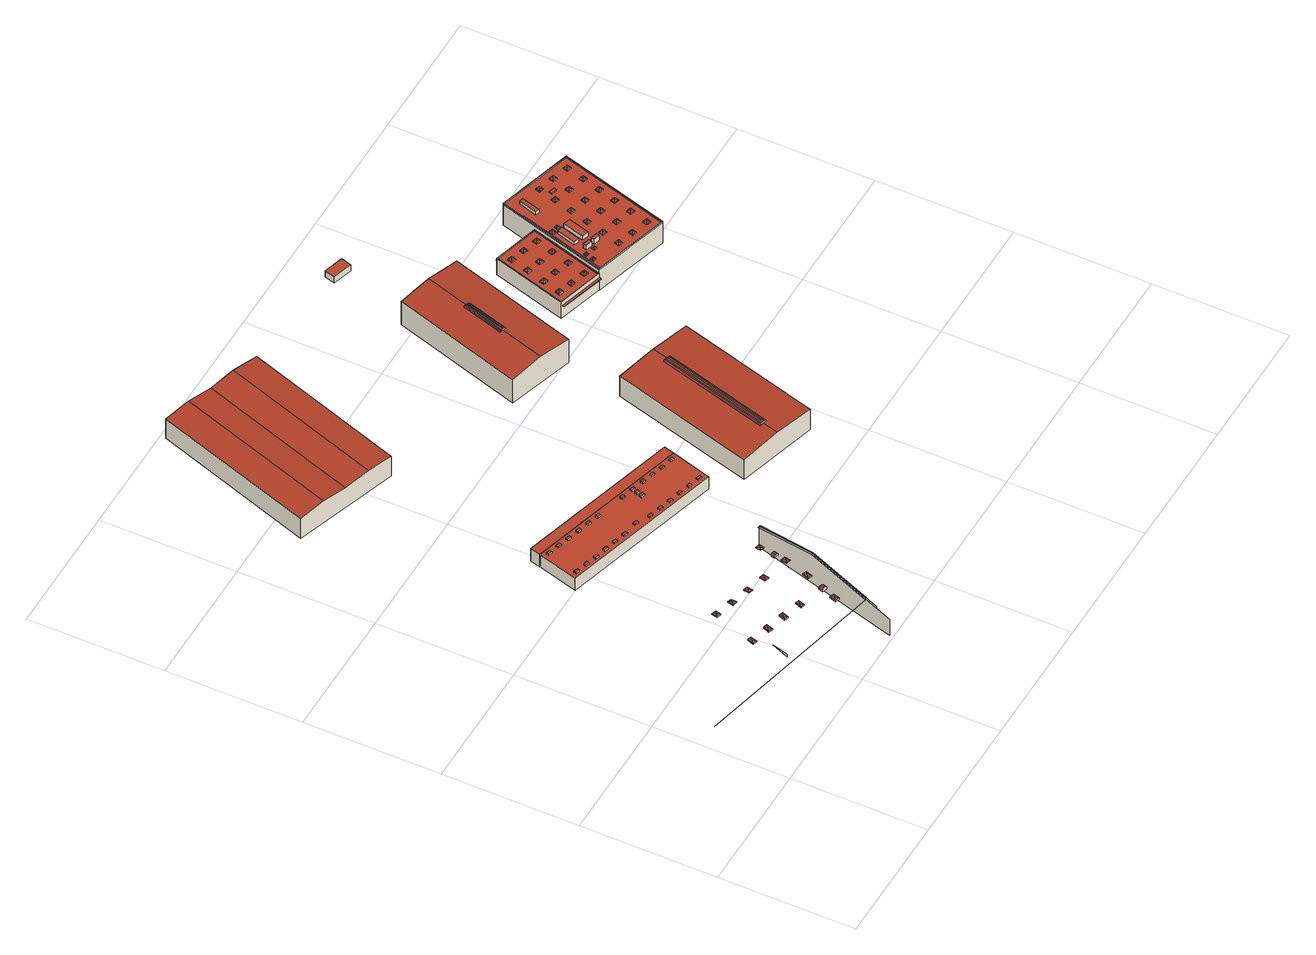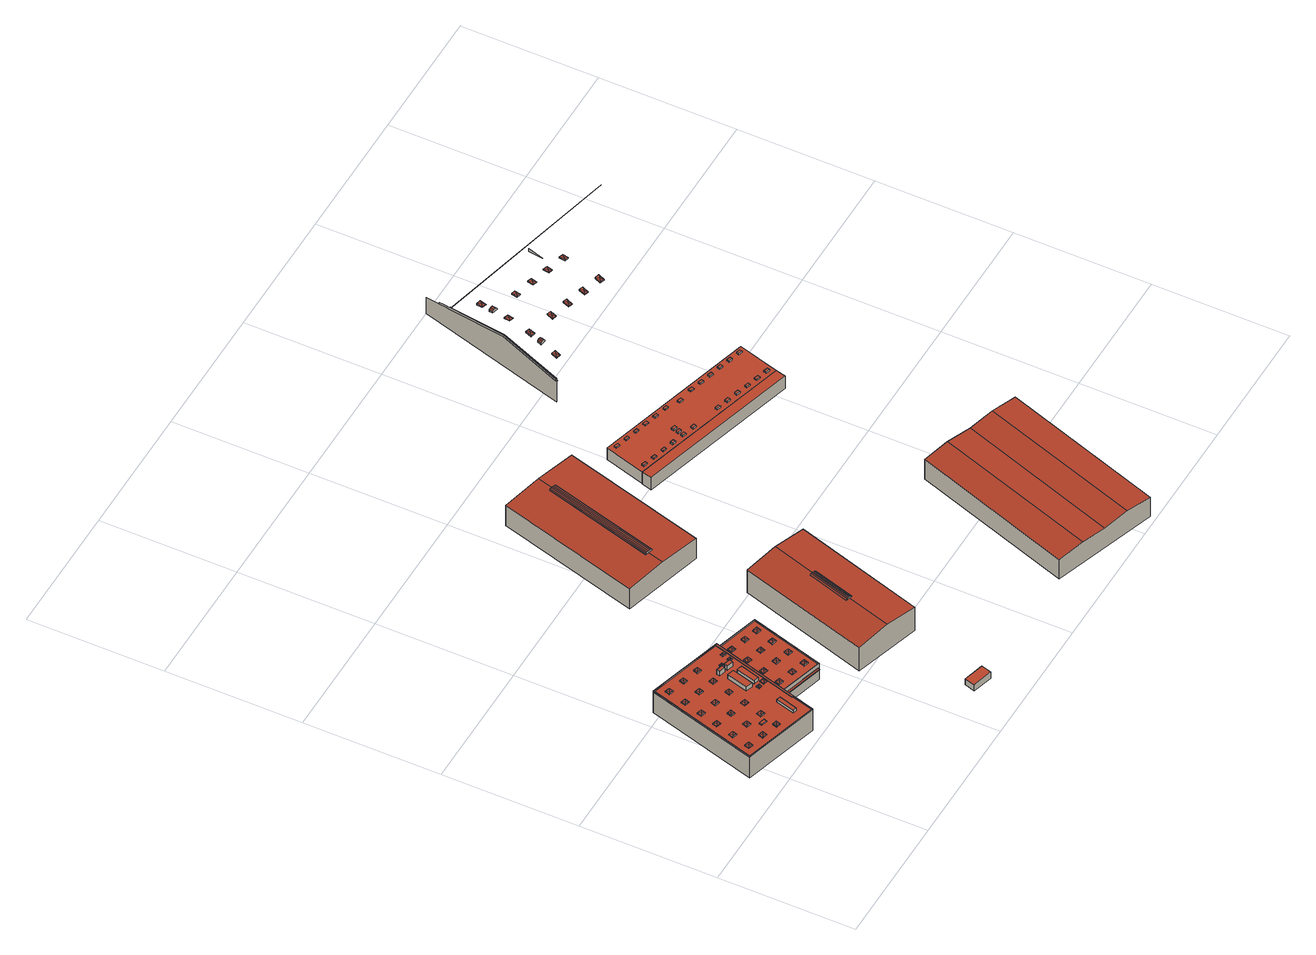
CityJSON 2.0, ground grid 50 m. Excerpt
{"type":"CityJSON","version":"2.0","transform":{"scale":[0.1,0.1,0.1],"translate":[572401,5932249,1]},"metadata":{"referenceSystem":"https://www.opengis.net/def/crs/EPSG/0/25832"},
"CityObjects":{
"building1":{"type":"Building","attributes":{"Grundfläche 2D":"18520.380921","Grundhöhe NN":"3.095"},"children":["building1-1","building1-2","building1-3","building1-4","building1-5","building1-6","building1-7","building1-8","building1-9","building1-10","building1-11","building1-12","building1-13","building1-14"],"geometry":[{"type":"MultiSurface","lod":"3","boundaries":[[[0,1,2]],[[3,4,5]],[[6,7,8,9,10,11,12,13,14,15,16,17,18]],[[19,20,10,9]],[[19,9,21]],[[22,23,24,7,6,18,17,16,15,25,26,27,28]],[[29,30,31,5,19,21]],[[8,29,21,9]],[[7,30,29,8]],[[23,32,30,7,24]]],"semantics":{"surfaces":[{"type":"WallSurface"},{"type":"RoofSurface"}],"values":[0,1,0,1,1,0,0,1,0,1]}}]},
"building1-1":{"type":"BuildingInstallation","parents":["building1"],"geometry":[{"type":"MultiSurface","lod":"3","boundaries":[[[33,34,35]],[[33,36,34]],[[33,35,37]],[[33,37,36]],[[35,34,38,39]],[[37,35,39,40]],[[36,37,40,41]],[[34,36,41,38]]],"semantics":{"surfaces":[{"type":"RoofSurface"},{"type":"WallSurface"}],"values":[0,0,0,0,1,1,1,1]}}]},
"building1-2":{"type":"BuildingInstallation","parents":["building1"],"geometry":[{"type":"MultiSurface","lod":"3","boundaries":[[[42,43,44]],[[42,45,43]],[[42,44,46]],[[42,46,45]],[[47,48,44,43]],[[46,44,48,49]],[[49,50,45,46]],[[43,45,50,47]]],"semantics":{"surfaces":[{"type":"RoofSurface"},{"type":"WallSurface"}],"values":[0,0,0,0,1,1,1,1]}}]},
"building1-3":{"type":"BuildingInstallation","parents":["building1"],"geometry":[{"type":"MultiSurface","lod":"3","boundaries":[[[51,52,53]],[[51,54,52]],[[51,53,55]],[[51,55,54]],[[53,52,56,57]],[[55,53,57,58]],[[54,55,58,59]],[[52,54,59,56]]],"semantics":{"surfaces":[{"type":"RoofSurface"},{"type":"WallSurface"}],"values":[0,0,0,0,1,1,1,1]}}]},
"building1-4":{"type":"BuildingInstallation","parents":["building1"],"geometry":[{"type":"MultiSurface","lod":"3","boundaries":[[[60,61,62]],[[60,63,61]],[[60,62,64]],[[60,64,63]],[[62,61,65,66]],[[64,62,66,67]],[[63,64,67,68]],[[61,63,68,65]]],"semantics":{"surfaces":[{"type":"RoofSurface"},{"type":"WallSurface"}],"values":[0,0,0,0,1,1,1,1]}}]},
"building1-5":{"type":"BuildingInstallation","parents":["building1"],"geometry":[{"type":"MultiSurface","lod":"3","boundaries":[[[69,70,71]],[[69,72,70]],[[69,71,73]],[[69,73,72]],[[71,70,74,75]],[[73,71,75,76]],[[72,73,76,77]],[[70,72,77,74]]],"semantics":{"surfaces":[{"type":"RoofSurface"},{"type":"WallSurface"}],"values":[0,0,0,0,1,1,1,1]}}]},
"building1-6":{"type":"BuildingInstallation","parents":["building1"],"geometry":[{"type":"MultiSurface","lod":"3","boundaries":[[[78,79,80]],[[78,81,79]],[[78,80,82]],[[78,82,81]],[[80,79,83,84]],[[82,80,84,85]],[[81,82,85,86]],[[79,81,86,83]]],"semantics":{"surfaces":[{"type":"RoofSurface"},{"type":"WallSurface"}],"values":[0,0,0,0,1,1,1,1]}}]},
"building1-7":{"type":"BuildingInstallation","parents":["building1"],"geometry":[{"type":"MultiSurface","lod":"3","boundaries":[[[87,88,89]],[[87,90,88]],[[87,89,91]],[[87,91,90]],[[89,88,92,93]],[[91,89,93,94]],[[90,91,94,95]],[[88,90,95,92]]],"semantics":{"surfaces":[{"type":"RoofSurface"},{"type":"WallSurface"}],"values":[0,0,0,0,1,1,1,1]}}]},
"building1-8":{"type":"BuildingInstallation","parents":["building1"],"geometry":[{"type":"MultiSurface","lod":"3","boundaries":[[[96,97,98]],[[96,99,97]],[[96,98,100]],[[96,100,99]],[[98,97,101,102]],[[100,98,102,103]],[[99,100,103,104]],[[97,99,104,101]]],"semantics":{"surfaces":[{"type":"RoofSurface"},{"type":"WallSurface"}],"values":[0,0,0,0,1,1,1,1]}}]},
"building1-9":{"type":"BuildingInstallation","parents":["building1"],"geometry":[{"type":"MultiSurface","lod":"3","boundaries":[[[105,106,107]],[[105,108,106]],[[105,107,109]],[[105,109,108]],[[107,106,110,111]],[[109,107,111,112]],[[108,109,112,113]],[[106,108,113,110]]],"semantics":{"surfaces":[{"type":"RoofSurface"},{"type":"WallSurface"}],"values":[0,0,0,0,1,1,1,1]}}]},
"building1-10":{"type":"BuildingInstallation","parents":["building1"],"geometry":[{"type":"MultiSurface","lod":"3","boundaries":[[[114,115,116,117]],[[118,114,117,119]],[[120,118,119,121]],[[117,116,122,123,121,119]],[[123,124,120,121]],[[118,120,124,125,115,114]],[[125,122,116,115]]],"semantics":{"surfaces":[{"type":"RoofSurface"},{"type":"WallSurface"}],"values":[0,0,0,1,1,1,1]}}]},
"building1-11":{"type":"BuildingInstallation","parents":["building1"],"geometry":[{"type":"MultiSurface","lod":"3","boundaries":[[[126,127,128]],[[126,129,127]],[[126,128,130]],[[126,130,129]],[[128,127,131,132]],[[130,128,132,133]],[[129,130,133,134]],[[127,129,134,131]]],"semantics":{"surfaces":[{"type":"RoofSurface"},{"type":"WallSurface"}],"values":[0,0,0,0,1,1,1,1]}}]},
"building1-12":{"type":"BuildingInstallation","parents":["building1"],"geometry":[{"type":"MultiSurface","lod":"3","boundaries":[[[135,136,137]],[[135,138,136]],[[135,137,139]],[[135,139,138]],[[137,136,140,141]],[[139,137,141,142]],[[138,139,142,143]],[[136,138,143,140]]],"semantics":{"surfaces":[{"type":"RoofSurface"},{"type":"WallSurface"}],"values":[0,0,0,0,1,1,1,1]}}]},
"building1-13":{"type":"BuildingInstallation","parents":["building1"],"geometry":[{"type":"MultiSurface","lod":"3","boundaries":[[[144,145,146,147]],[[148,144,147,149]],[[150,148,149,151]],[[147,146,152,153,151,149]],[[153,154,150,151]],[[148,150,154,155,145,144]],[[155,152,146,145]]],"semantics":{"surfaces":[{"type":"RoofSurface"},{"type":"WallSurface"}],"values":[0,0,0,1,1,1,1]}}]},
"building1-14":{"type":"BuildingInstallation","parents":["building1"],"geometry":[{"type":"MultiSurface","lod":"3","boundaries":[[[156,157,158]],[[156,159,157]],[[156,158,160]],[[156,160,159]],[[158,157,161,162]],[[160,158,162,163]],[[159,160,163,164]],[[157,159,164,161]]],"semantics":{"surfaces":[{"type":"RoofSurface"},{"type":"WallSurface"}],"values":[0,0,0,0,1,1,1,1]}}]},
"building2":{"type":"Building","attributes":{"Grundfläche 2D":"976.451923","Grundhöhe NN":"3.243"},"children":["building2-1","building2-2","building2-3","building2-4","building2-5","building2-6","building2-7","building2-8","building2-9","building2-10","building2-11","building2-12","building2-13","building2-14","building2-15","building2-16","building2-17","building2-18","building2-19","building2-20","building2-21","building2-22","building2-23","building2-24","building2-25","building2-26","building2-27"],"geometry":[{"type":"Solid","lod":"3","boundaries":[[[[165,166,167,168]],[[169,170,168,167]],[[170,171,165,168]],[[171,172,166,165]],[[172,169,167,166]],[[172,171,170,169]]]],"semantics":{"surfaces":[{"type":"RoofSurface"},{"type":"WallSurface"},{"type":"GroundSurface"}],"values":[[0,1,1,1,1,2]]}}]},
"building2-1":{"type":"BuildingInstallation","parents":["building2"],"geometry":[{"type":"MultiSurface","lod":"3","boundaries":[[[173,174,175,176]],[[176,175,177,178]],[[173,176,178,179]],[[174,173,179,180]],[[175,174,180,177]]],"semantics":{"surfaces":[{"type":"RoofSurface"},{"type":"WallSurface"}],"values":[0,1,1,1,1]}}]},
"building2-2":{"type":"BuildingInstallation","parents":["building2"],"geometry":[{"type":"MultiSurface","lod":"3","boundaries":[[[181,182,183,184]],[[184,183,185,186]],[[181,184,186,187]],[[182,181,187,188]],[[183,182,188,185]]],"semantics":{"surfaces":[{"type":"RoofSurface"},{"type":"WallSurface"}],"values":[0,1,1,1,1]}}]},
"building2-3":{"type":"BuildingInstallation","parents":["building2"],"geometry":[{"type":"MultiSurface","lod":"3","boundaries":[[[189,190,191,192]],[[192,191,193,194]],[[189,192,194,195]],[[190,189,195,196]],[[191,190,196,193]]],"semantics":{"surfaces":[{"type":"RoofSurface"},{"type":"WallSurface"}],"values":[0,1,1,1,1]}}]},
"building2-4":{"type":"BuildingInstallation","parents":["building2"],"geometry":[{"type":"MultiSurface","lod":"3","boundaries":[[[197,198,199,200]],[[200,199,201,202]],[[197,200,202,203]],[[198,197,203,204]],[[199,198,204,201]]],"semantics":{"surfaces":[{"type":"RoofSurface"},{"type":"WallSurface"}],"values":[0,1,1,1,1]}}]},
"building2-5":{"type":"BuildingInstallation","parents":["building2"],"geometry":[{"type":"MultiSurface","lod":"3","boundaries":[[[205,206,207,208]],[[208,207,209,210]],[[205,208,210,211]],[[206,205,211,212]],[[207,206,212,209]]],"semantics":{"surfaces":[{"type":"RoofSurface"},{"type":"WallSurface"}],"values":[0,1,1,1,1]}}]},
"building2-6":{"type":"BuildingInstallation","parents":["building2"],"geometry":[{"type":"MultiSurface","lod":"3","boundaries":[[[213,214,215,216]],[[216,215,217,218]],[[213,216,218,219]],[[214,213,219,220]],[[215,214,220,217]]],"semantics":{"surfaces":[{"type":"RoofSurface"},{"type":"WallSurface"}],"values":[0,1,1,1,1]}}]},
"building2-7":{"type":"BuildingInstallation","parents":["building2"],"geometry":[{"type":"MultiSurface","lod":"3","boundaries":[[[221,222,223,224]],[[225,226,224,223]],[[221,224,226,227]],[[227,228,222,221]],[[223,222,228,225]]],"semantics":{"surfaces":[{"type":"RoofSurface"},{"type":"WallSurface"}],"values":[0,1,1,1,1]}}]},
"building2-8":{"type":"BuildingInstallation","parents":["building2"],"geometry":[{"type":"MultiSurface","lod":"3","boundaries":[[[229,230,231,232]],[[232,231,233,234]],[[229,232,234,235]],[[230,229,235,236]],[[231,230,236,233]]],"semantics":{"surfaces":[{"type":"RoofSurface"},{"type":"WallSurface"}],"values":[0,1,1,1,1]}}]},
"building2-9":{"type":"BuildingInstallation","parents":["building2"],"geometry":[{"type":"MultiSurface","lod":"3","boundaries":[[[237,238,239,240]],[[240,239,241,242]],[[237,240,242,243]],[[238,237,243,244]],[[239,238,244,241]]],"semantics":{"surfaces":[{"type":"RoofSurface"},{"type":"WallSurface"}],"values":[0,1,1,1,1]}}]},
"building2-10":{"type":"BuildingInstallation","parents":["building2"],"geometry":[{"type":"MultiSurface","lod":"3","boundaries":[[[245,246,247,248]],[[248,247,249,250]],[[245,248,250,251]],[[246,245,251,252]],[[247,246,252,249]]],"semantics":{"surfaces":[{"type":"RoofSurface"},{"type":"WallSurface"}],"values":[0,1,1,1,1]}}]},
"building2-11":{"type":"BuildingInstallation","parents":["building2"],"geometry":[{"type":"MultiSurface","lod":"3","boundaries":[[[253,254,255,256]],[[256,255,257,258]],[[253,256,258,259]],[[254,253,259,260]],[[255,254,260,257]]],"semantics":{"surfaces":[{"type":"RoofSurface"},{"type":"WallSurface"}],"values":[0,1,1,1,1]}}]},
"building2-12":{"type":"BuildingInstallation","parents":["building2"],"geometry":[{"type":"MultiSurface","lod":"3","boundaries":[[[261,262,263,264]],[[264,263,265,266]],[[261,264,266,267]],[[262,261,267,268]],[[263,262,268,265]]],"semantics":{"surfaces":[{"type":"RoofSurface"},{"type":"WallSurface"}],"values":[0,1,1,1,1]}}]},
"building2-13":{"type":"BuildingInstallation","parents":["building2"],"geometry":[{"type":"MultiSurface","lod":"3","boundaries":[[[269,270,271,272]],[[272,271,273,274]],[[269,272,274,275]],[[270,269,275,276]],[[271,270,276,273]]],"semantics":{"surfaces":[{"type":"RoofSurface"},{"type":"WallSurface"}],"values":[0,1,1,1,1]}}]},
"building2-14":{"type":"BuildingInstallation","parents":["building2"],"geometry":[{"type":"MultiSurface","lod":"3","boundaries":[[[277,278,279,280]],[[281,282,280,279]],[[277,280,282,283]],[[283,284,278,277]],[[279,278,284,281]]],"semantics":{"surfaces":[{"type":"RoofSurface"},{"type":"WallSurface"}],"values":[0,1,1,1,1]}}]},
"building2-15":{"type":"BuildingInstallation","parents":["building2"],"geometry":[{"type":"MultiSurface","lod":"3","boundaries":[[[285,286,287,288]],[[288,287,289,290]],[[285,288,290,291]],[[286,285,291,292]],[[287,286,292,289]]],"semantics":{"surfaces":[{"type":"RoofSurface"},{"type":"WallSurface"}],"values":[0,1,1,1,1]}}]},
"building2-16":{"type":"BuildingInstallation","parents":["building2"],"geometry":[{"type":"MultiSurface","lod":"3","boundaries":[[[293,294,295,296]],[[296,295,297,298]],[[293,296,298,299]],[[294,293,299,300]],[[295,294,300,297]]],"semantics":{"surfaces":[{"type":"RoofSurface"},{"type":"WallSurface"}],"values":[0,1,1,1,1]}}]},
"building2-17":{"type":"BuildingInstallation","parents":["building2"],"geometry":[{"type":"MultiSurface","lod":"3","boundaries":[[[301,302,303,304]],[[304,303,305,306]],[[301,304,306,307]],[[302,301,307,308]],[[303,302,308,305]]],"semantics":{"surfaces":[{"type":"RoofSurface"},{"type":"WallSurface"}],"values":[0,1,1,1,1]}}]},
"building2-18":{"type":"BuildingInstallation","parents":["building2"],"geometry":[{"type":"MultiSurface","lod":"3","boundaries":[[[309,310,311,312]],[[312,311,313,314]],[[309,312,314,315]],[[310,309,315,316]],[[311,310,316,313]]],"semantics":{"surfaces":[{"type":"RoofSurface"},{"type":"WallSurface"}],"values":[0,1,1,1,1]}}]},
"building2-19":{"type":"BuildingInstallation","parents":["building2"],"geometry":[{"type":"MultiSurface","lod":"3","boundaries":[[[317,318,319,320]],[[320,319,321,322]],[[317,320,322,323]],[[318,317,323,324]],[[319,318,324,321]]],"semantics":{"surfaces":[{"type":"RoofSurface"},{"type":"WallSurface"}],"values":[0,1,1,1,1]}}]},
"building2-20":{"type":"BuildingInstallation","parents":["building2"],"geometry":[{"type":"MultiSurface","lod":"3","boundaries":[[[325,326,327,328]],[[328,327,329,330]],[[325,328,330,331]],[[326,325,331,332]],[[327,326,332,329]]],"semantics":{"surfaces":[{"type":"RoofSurface"},{"type":"WallSurface"}],"values":[0,1,1,1,1]}}]},
"building2-21":{"type":"BuildingInstallation","parents":["building2"],"geometry":[{"type":"MultiSurface","lod":"3","boundaries":[[[333,334,335,336]],[[336,335,337,338]],[[333,336,338,339]],[[334,333,339,340]],[[335,334,340,337]]],"semantics":{"surfaces":[{"type":"RoofSurface"},{"type":"WallSurface"}],"values":[0,1,1,1,1]}}]},
"building2-22":{"type":"BuildingInstallation","parents":["building2"],"geometry":[{"type":"MultiSurface","lod":"3","boundaries":[[[341,342,343,344]],[[344,343,345,346]],[[341,344,346,347]],[[342,341,347,348]],[[343,342,348,345]]],"semantics":{"surfaces":[{"type":"RoofSurface"},{"type":"WallSurface"}],"values":[0,1,1,1,1]}}]},
"building2-23":{"type":"BuildingInstallation","parents":["building2"],"geometry":[{"type":"MultiSurface","lod":"3","boundaries":[[[349,350,351,352]],[[352,351,353,354]],[[349,352,354,355]],[[350,349,355,356]],[[351,350,356,353]]],"semantics":{"surfaces":[{"type":"RoofSurface"},{"type":"WallSurface"}],"values":[0,1,1,1,1]}}]},
"building2-24":{"type":"BuildingInstallation","parents":["building2"],"geometry":[{"type":"MultiSurface","lod":"3","boundaries":[[[357,358,359,360]],[[360,359,361,362]],[[357,360,362,363]],[[358,357,363,364]],[[359,358,364,361]]],"semantics":{"surfaces":[{"type":"RoofSurface"},{"type":"WallSurface"}],"values":[0,1,1,1,1]}}]},
"building2-25":{"type":"BuildingInstallation","parents":["building2"],"geometry":[{"type":"MultiSurface","lod":"3","boundaries":[[[365,366,367,368]],[[368,367,369,370]],[[365,368,370,371]],[[366,365,371,372]],[[367,366,372,369]]],"semantics":{"surfaces":[{"type":"RoofSurface"},{"type":"WallSurface"}],"values":[0,1,1,1,1]}}]},
"building2-26":{"type":"BuildingInstallation","parents":["building2"],"geometry":[{"type":"MultiSurface","lod":"3","boundaries":[[[373,374,375,376]],[[376,375,377,378]],[[373,376,378,379]],[[374,373,379,380]],[[375,374,380,377]]],"semantics":{"surfaces":[{"type":"RoofSurface"},{"type":"WallSurface"}],"values":[0,1,1,1,1]}}]},
"building2-27":{"type":"BuildingInstallation","parents":["building2"],"geometry":[{"type":"MultiSurface","lod":"3","boundaries":[[[381,382,383,384]],[[384,383,385,386]],[[381,384,386,387]],[[382,381,387,388]],[[383,382,388,385]]],"semantics":{"surfaces":[{"type":"RoofSurface"},{"type":"WallSurface"}],"values":[0,1,1,1,1]}}]},
"building3":{"type":"Building","attributes":{"Grundfläche 2D":"245.266230","Grundhöhe NN":"3.002"},"geometry":[{"type":"Solid","lod":"3","boundaries":[[[[389,168,167,390]],[[391,392,390,167]],[[392,393,389,390]],[[393,394,168,389]],[[394,391,167,168]],[[394,393,392,391]]]],"semantics":{"surfaces":[{"type":"RoofSurface"},{"type":"WallSurface"},{"type":"GroundSurface"}],"values":[[0,1,1,1,1,2]]}}]},
"building4":{"type":"Building","attributes":{"Grundfläche 2D":"2520.042269","Grundhöhe NN":"1.817"},"geometry":[{"type":"Solid","lod":"3","boundaries":[[[[395,396,397,398]],[[399,395,398,400]],[[401,399,400,402]],[[403,401,402,404]],[[404,402,400,398,397,405,406]],[[403,404,406,407]],[[396,395,399,401,403,407,408]],[[397,396,408,405]],[[406,405,408,407]]]],"semantics":{"surfaces":[{"type":"RoofSurface"},{"type":"WallSurface"},{"type":"GroundSurface"}],"values":[[0,0,0,0,1,1,1,1,2]]}}]},
"building5":{"type":"Building","attributes":{"Grundfläche 2D":"1692.351819","Grundhöhe NN":"1.848"},"geometry":[{"type":"Solid","lod":"3","boundaries":[[[[409,410,411,412]],[[413,410,409,414]],[[415,413,414,416]],[[417,415,416,418]],[[419,417,418,420]],[[421,419,420,422]],[[423,424,425,426,427,428,429,430]],[[426,431,432,433,423,430,434,435,427]],[[412,411,425,424]],[[422,420,418,416,414,409,412,424,423,433,432]],[[421,422,432,431]],[[410,413,415,417,419,421,431,426,425,411]],[[428,427,435,436,437]],[[429,428,437,438]],[[434,430,429,438,439]],[[435,434,439,436]],[[437,436,439,438]]]],"semantics":{"surfaces":[{"type":"RoofSurface"},{"type":"WallSurface"},{"type":"GroundSurface"}],"values":[[0,0,0,0,0,0,0,0,1,1,1,1,1,1,1,1,2]]}}]},
"building6":{"type":"Building","attributes":{"Grundfläche 2D":"1280.284991","Grundhöhe NN":"1.749"},"geometry":[{"type":"Solid","lod":"3","boundaries":[[[[440,441,442,443]],[[444,441,440,445]],[[446,444,445,447]],[[448,446,447,449]],[[450,448,449,451]],[[452,450,451,453]],[[454,455,456,457,458,459,460,461,462]],[[458,463,464,465,466,454,462,467,468,459]],[[443,442,457,456]],[[456,455,454,466,465,453,451,449,447,445,440,443]],[[453,465,464,452]],[[464,463,458,457,442,441,444,446,448,450,452]],[[467,462,461,469,470]],[[468,467,470,471]],[[460,459,468,471,472]],[[461,460,472,469]],[[470,469,472,471]]]],"semantics":{"surfaces":[{"type":"RoofSurface"},{"type":"WallSurface"},{"type":"GroundSurface"}],"values":[[0,0,0,0,0,0,0,0,1,1,1,1,1,1,1,1,2]]}}]},
"building7":{"type":"Building","attributes":{"Grundfläche 2D":"30.371672","Grundhöhe NN":"1.550"},"geometry":[{"type":"Solid","lod":"3","boundaries":[[[[473,474,475,476]],[[477,478,476,475]],[[478,479,473,476]],[[479,480,474,473]],[[480,477,475,474]],[[480,479,478,477]]]],"semantics":{"surfaces":[{"type":"RoofSurface"},{"type":"WallSurface"},{"type":"GroundSurface"}],"values":[[0,1,1,1,1,2]]}}]},
"building8":{"type":"Building","attributes":{"Grundfläche 2D":"508.445081","Grundhöhe NN":"1.932"},"children":["building8-1","building8-2","building8-3","building8-4","building8-5","building8-6","building8-7","building8-8","building8-9","building8-10","building8-11","building8-12","building8-13","building8-14"],"geometry":[{"type":"Solid","lod":"3","boundaries":[[[[481,482,483,484]],[[485,486,487,488],[489,490,491,492]],[[482,481,492,491]],[[483,482,491,490]],[[484,483,490,489]],[[481,484,489,492]],[[488,487,493,494,495,496]],[[488,496,495,494,497,485]],[[486,485,497,498]],[[486,498,493,487]],[[494,493,498,497]]]],"semantics":{"surfaces":[{"type":"RoofSurface"},{"type":"WallSurface"},{"type":"GroundSurface"}],"values":[[0,0,1,1,1,1,1,1,1,1,2]]}}]},
"building8-1":{"type":"BuildingInstallation","parents":["building8"],"geometry":[{"type":"MultiSurface","lod":"3","boundaries":[[[499,500,501]],[[499,502,500]],[[499,501,503]],[[499,503,502]],[[504,501,500,505]],[[506,503,501,504]],[[507,502,503,506]],[[505,500,502,507]]],"semantics":{"surfaces":[{"type":"RoofSurface"},{"type":"WallSurface"}],"values":[0,0,0,0,1,1,1,1]}}]},
"building8-2":{"type":"BuildingInstallation","parents":["building8"],"geometry":[{"type":"MultiSurface","lod":"3","boundaries":[[[508,509,510]],[[508,511,509]],[[508,510,512]],[[508,512,511]],[[513,510,509,514]],[[515,512,510,513]],[[516,511,512,515]],[[514,509,511,516]]],"semantics":{"surfaces":[{"type":"RoofSurface"},{"type":"WallSurface"}],"values":[0,0,0,0,1,1,1,1]}}]},
"building8-3":{"type":"BuildingInstallation","parents":["building8"],"geometry":[{"type":"MultiSurface","lod":"3","boundaries":[[[517,518,519]],[[517,520,518]],[[517,519,521]],[[517,521,520]],[[522,519,518,523]],[[524,521,519,522]],[[525,520,521,524]],[[523,518,520,525]]],"semantics":{"surfaces":[{"type":"RoofSurface"},{"type":"WallSurface"}],"values":[0,0,0,0,1,1,1,1]}}]},
"building8-4":{"type":"BuildingInstallation","parents":["building8"],"geometry":[{"type":"MultiSurface","lod":"3","boundaries":[[[526,527,528]],[[526,529,527]],[[526,528,530]],[[526,530,529]],[[531,532,528,527]],[[533,530,528,532]],[[533,534,529,530]],[[531,527,529,534]]],"semantics":{"surfaces":[{"type":"RoofSurface"},{"type":"WallSurface"}],"values":[0,0,0,0,1,1,1,1]}}]},
"building8-5":{"type":"BuildingInstallation","parents":["building8"],"geometry":[{"type":"MultiSurface","lod":"3","boundaries":[[[535,536,537]],[[535,538,536]],[[535,537,539]],[[535,539,538]],[[540,537,536,541]],[[542,539,537,540]],[[543,538,539,542]],[[541,536,538,543]]],"semantics":{"surfaces":[{"type":"RoofSurface"},{"type":"WallSurface"}],"values":[0,0,0,0,1,1,1,1]}}]},
"building8-6":{"type":"BuildingInstallation","parents":["building8"],"geometry":[{"type":"MultiSurface","lod":"3","boundaries":[[[544,545,546]],[[544,547,545]],[[544,546,548]],[[544,548,547]],[[549,546,545,550]],[[551,548,546,549]],[[552,547,548,551]],[[550,545,547,552]]],"semantics":{"surfaces":[{"type":"RoofSurface"},{"type":"WallSurface"}],"values":[0,0,0,0,1,1,1,1]}}]},
"building8-7":{"type":"BuildingInstallation","parents":["building8"],"geometry":[{"type":"MultiSurface","lod":"3","boundaries":[[[553,554,555]],[[553,556,554]],[[553,555,557]],[[553,557,556]],[[558,555,554,559]],[[560,557,555,558]],[[561,556,557,560]],[[559,554,556,561]]],"semantics":{"surfaces":[{"type":"RoofSurface"},{"type":"WallSurface"}],"values":[0,0,0,0,1,1,1,1]}}]},
"building8-8":{"type":"BuildingInstallation","parents":["building8"],"geometry":[{"type":"MultiSurface","lod":"3","boundaries":[[[562,563,564]],[[562,565,563]],[[562,564,566]],[[562,566,565]],[[567,564,563,568]],[[569,566,564,567]],[[570,565,566,569]],[[570,568,563,565]]],"semantics":{"surfaces":[{"type":"RoofSurface"},{"type":"WallSurface"}],"values":[0,0,0,0,1,1,1,1]}}]},
"building8-9":{"type":"BuildingInstallation","parents":["building8"],"geometry":[{"type":"MultiSurface","lod":"3","boundaries":[[[571,572,573]],[[571,574,572]],[[571,573,575]],[[571,575,574]],[[576,573,572,577]],[[576,578,575,573]],[[578,579,574,575]],[[577,572,574,579]]],"semantics":{"surfaces":[{"type":"RoofSurface"},{"type":"WallSurface"}],"values":[0,0,0,0,1,1,1,1]}}]},
"building8-10":{"type":"BuildingInstallation","parents":["building8"],"geometry":[{"type":"MultiSurface","lod":"3","boundaries":[[[580,581,582]],[[580,583,581]],[[580,582,584]],[[580,584,583]],[[585,582,581,586]],[[587,584,582,585]],[[588,583,584,587]],[[586,581,583,588]]],"semantics":{"surfaces":[{"type":"RoofSurface"},{"type":"WallSurface"}],"values":[0,0,0,0,1,1,1,1]}}]},
"building8-11":{"type":"BuildingInstallation","parents":["building8"],"geometry":[{"type":"MultiSurface","lod":"3","boundaries":[[[589,590,591]],[[589,592,590]],[[589,591,593]],[[589,593,592]],[[594,591,590,595]],[[596,593,591,594]],[[597,592,593,596]],[[595,590,592,597]]],"semantics":{"surfaces":[{"type":"RoofSurface"},{"type":"WallSurface"}],"values":[0,0,0,0,1,1,1,1]}}]},
"building8-12":{"type":"BuildingInstallation","parents":["building8"],"geometry":[{"type":"MultiSurface","lod":"3","boundaries":[[[598,599,600]],[[598,601,599]],[[598,600,602]],[[598,602,601]],[[603,600,599,604]],[[605,602,600,603]],[[606,601,602,605]],[[604,599,601,606]]],"semantics":{"surfaces":[{"type":"RoofSurface"},{"type":"WallSurface"}],"values":[0,0,0,0,1,1,1,1]}}]},
"building8-13":{"type":"BuildingInstallation","parents":["building8"],"geometry":[{"type":"MultiSurface","lod":"3","boundaries":[[[607,608,496,609]],[[495,610,609,496]],[[610,611,607,609]],[[611,612,608,607]],[[612,495,496,608]],[[612,611,610,495]]],"semantics":{"surfaces":[{"type":"RoofSurface"},{"type":"WallSurface"},{"type":"OuterCeilingSurface"}],"values":[0,1,1,1,1,2]}}]},
"building8-14":{"type":"BuildingInstallation","parents":["building8"],"geometry":[{"type":"MultiSurface","lod":"3","boundaries":[[[613,614,615,616]],[[617,618,616,615]],[[618,619,613,616]],[[619,620,614,613]],[[620,617,615,614]],[[620,619,618,617]]],"semantics":{"surfaces":[{"type":"RoofSurface"},{"type":"WallSurface"},{"type":"OuterCeilingSurface"}],"values":[0,1,1,1,1,2]}}]},
"building9":{"type":"Building","attributes":{"Grundfläche 2D":"1251.241393","Grundhöhe NN":"1.575"},"children":["building9-1","building9-2","building9-3","building9-4","building9-5","building9-6","building9-7","building9-8","building9-9","building9-10","building9-11","building9-12","building9-13","building9-14","building9-15","building9-16","building9-17","building9-18","building9-19","building9-20","building9-21","building9-22","building9-23","building9-24","building9-25","building9-26","building9-27"],"geometry":[{"type":"MultiSurface","lod":"3","boundaries":[[[621,622,623,624]],[[625,626,627,628]],[[629,630,631,632]],[[633,634,635,636,637,638,639,640,641,642]],[[643,644,645,646,647,648,649,650,651,652,653,654,655,656,657],[658,659,660,661],[662,663,664,665],[666,667,668,669]],[[669,668,624,623]],[[621,624,668,667]],[[667,666,622,621]],[[623,622,666,669]],[[628,627,660,659]],[[659,658,625,628]],[[658,661,626,625]],[[627,626,661,660]],[[664,663,630,629]],[[631,630,663,662]],[[632,631,662,665]],[[665,664,629,632]],[[636,635,648,647]],[[636,646,645,644,637]],[[644,643,637]],[[643,657,637]],[[636,647,646]],[[657,656,638,637]],[[656,655,639,638]],[[640,639,655,654]],[[653,670,642,641]],[[633,642,670,671,672,673,674]],[[674,649,634,633]],[[653,652,651,650,649,675,676]],[[670,653,676,677]],[[674,673,672,671,670,677,678]],[[649,674,678,675]],[[677,676,675,678]]],"semantics":{"surfaces":[{"type":"RoofSurface"},{"type":"WallSurface"},{"type":"GroundSurface"}],"values":[0,0,0,0,0,1,1,1,1,1,1,1,1,1,1,1,1,1,1,1,1,1,1,1,1,1,1,1,1,1,1,1,2]}}]},
"building9-1":{"type":"BuildingInstallation","parents":["building9"],"geometry":[{"type":"MultiSurface","lod":"3","boundaries":[[[679,680,681]],[[679,682,680]],[[679,681,683]],[[679,683,682]],[[681,680,684,685]],[[683,681,685,686]],[[682,683,686,687]],[[680,682,687,684]]],"semantics":{"surfaces":[{"type":"RoofSurface"},{"type":"WallSurface"}],"values":[0,0,0,0,1,1,1,1]}}]},
"building9-2":{"type":"BuildingInstallation","parents":["building9"],"geometry":[{"type":"MultiSurface","lod":"3","boundaries":[[[688,689,690,691,692]],[[689,693,694,695,690]],[[691,690,695,696]],[[696,697,698,688,692,691]],[[698,693,689,688]]],"semantics":{"surfaces":[{"type":"RoofSurface"},{"type":"WallSurface"}],"values":[0,1,1,1,1]}}]},
"building9-3":{"type":"BuildingInstallation","parents":["building9"],"geometry":[{"type":"MultiSurface","lod":"3","boundaries":[[[699,700,701,702]],[[702,701,703,704]],[[704,705,699,702]],[[700,699,705,706]],[[706,703,701,700]]],"semantics":{"surfaces":[{"type":"RoofSurface"},{"type":"WallSurface"}],"values":[0,1,1,1,1]}}]},
"building9-4":{"type":"BuildingInstallation","parents":["building9"],"geometry":[{"type":"MultiSurface","lod":"3","boundaries":[[[707,708,709]],[[707,710,708]],[[707,709,711]],[[707,711,710]],[[709,708,712,713]],[[711,709,713,714]],[[710,711,714,715]],[[708,710,715,712]]],"semantics":{"surfaces":[{"type":"RoofSurface"},{"type":"WallSurface"}],"values":[0,0,0,0,1,1,1,1]}}]},
"building9-5":{"type":"BuildingInstallation","parents":["building9"],"geometry":[{"type":"MultiSurface","lod":"3","boundaries":[[[716,717,718]],[[719,718,717,720]],[[721,717,716]],[[720,717,721]],[[722,723,716,718]],[[723,724,721,716]],[[724,725,720,721]],[[725,726,722,718,719,720]]],"semantics":{"surfaces":[{"type":"RoofSurface"},{"type":"WallSurface"}],"values":[0,0,0,0,1,1,1,1]}}]},
"building9-6":{"type":"BuildingInstallation","parents":["building9"],"geometry":[{"type":"MultiSurface","lod":"3","boundaries":[[[727,728,729]],[[727,730,728]],[[727,729,731]],[[727,731,730]],[[729,728,732,733]],[[731,729,733,734]],[[730,731,734,735]],[[728,730,735,732]]],"semantics":{"surfaces":[{"type":"RoofSurface"},{"type":"WallSurface"}],"values":[0,0,0,0,1,1,1,1]}}]},
"building9-7":{"type":"BuildingInstallation","parents":["building9"],"geometry":[{"type":"MultiSurface","lod":"3","boundaries":[[[736,737,738]],[[738,737,739]],[[740,737,736]],[[739,737,740]],[[741,742,736,738]],[[742,743,740,736]],[[743,744,739,740]],[[744,741,738,739]]],"semantics":{"surfaces":[{"type":"RoofSurface"},{"type":"WallSurface"}],"values":[0,0,0,0,1,1,1,1]}}]},
"building9-8":{"type":"BuildingInstallation","parents":["building9"],"geometry":[{"type":"MultiSurface","lod":"3","boundaries":[[[745,746,747]],[[745,748,746]],[[745,747,749]],[[745,749,748]],[[750,751,747,746]],[[749,747,751,752]],[[748,749,752,753]],[[753,750,746,748]]],"semantics":{"surfaces":[{"type":"RoofSurface"},{"type":"WallSurface"}],"values":[0,0,0,0,1,1,1,1]}}]},
"building9-9":{"type":"BuildingInstallation","parents":["building9"],"geometry":[{"type":"MultiSurface","lod":"3","boundaries":[[[640,635,634,641]],[[635,640,654,754,755,756,648]],[[634,649,650,651,652,653,641]]],"semantics":{"surfaces":[{"type":"RoofSurface"},{"type":"WallSurface"}],"values":[0,1,1]}}]},
"building9-10":{"type":"BuildingInstallation","parents":["building9"],"geometry":[{"type":"MultiSurface","lod":"3","boundaries":[[[757,758,759]],[[757,760,758]],[[757,759,761]],[[757,761,760]],[[759,758,762,763]],[[761,759,763,764]],[[760,761,764,765]],[[758,760,765,762]]],"semantics":{"surfaces":[{"type":"RoofSurface"},{"type":"WallSurface"}],"values":[0,0,0,0,1,1,1,1]}}]},
"building9-11":{"type":"BuildingInstallation","parents":["building9"],"geometry":[{"type":"MultiSurface","lod":"3","boundaries":[[[766,767,768]],[[766,769,767]],[[766,768,770]],[[766,770,769]],[[768,767,771,772]],[[772,773,770,768]],[[769,770,773,774]],[[774,771,767,769]]],"semantics":{"surfaces":[{"type":"RoofSurface"},{"type":"WallSurface"}],"values":[0,0,0,0,1,1,1,1]}}]},
"building9-12":{"type":"BuildingInstallation","parents":["building9"],"geometry":[{"type":"MultiSurface","lod":"3","boundaries":[[[775,776,777]],[[775,778,776]],[[775,777,779]],[[775,779,778]],[[777,776,780,781]],[[779,777,781,782]],[[778,779,782,783]],[[776,778,783,780]]],"semantics":{"surfaces":[{"type":"RoofSurface"},{"type":"WallSurface"}],"values":[0,0,0,0,1,1,1,1]}}]},
"building9-13":{"type":"BuildingInstallation","parents":["building9"],"geometry":[{"type":"MultiSurface","lod":"3","boundaries":[[[784,785,786]],[[784,787,785]],[[784,786,788]],[[784,788,787]],[[789,790,786,785]],[[790,791,788,786]],[[787,788,791,792]],[[785,787,792,789]]],"semantics":{"surfaces":[{"type":"RoofSurface"},{"type":"WallSurface"}],"values":[0,0,0,0,1,1,1,1]}}]},
"building9-14":{"type":"BuildingInstallation","parents":["building9"],"geometry":[{"type":"MultiSurface","lod":"3","boundaries":[[[793,794,795]],[[793,796,794]],[[793,795,797]],[[793,797,796]],[[795,794,798,799]],[[797,795,799,800]],[[796,797,800,801]],[[794,796,801,798]]],"semantics":{"surfaces":[{"type":"RoofSurface"},{"type":"WallSurface"}],"values":[0,0,0,0,1,1,1,1]}}]},
"building9-15":{"type":"BuildingInstallation","parents":["building9"],"geometry":[{"type":"MultiSurface","lod":"3","boundaries":[[[802,803,804]],[[802,805,803]],[[802,804,806]],[[802,806,805]],[[804,803,807,808]],[[808,809,806,804]],[[805,806,809,810]],[[810,807,803,805]]],"semantics":{"surfaces":[{"type":"RoofSurface"},{"type":"WallSurface"}],"values":[0,0,0,0,1,1,1,1]}}]},
"building9-16":{"type":"BuildingInstallation","parents":["building9"],"geometry":[{"type":"MultiSurface","lod":"3","boundaries":[[[811,812,813]],[[811,814,812]],[[811,813,815]],[[811,815,814]],[[813,812,816,817]],[[815,813,817,818]],[[814,815,818,819]],[[812,814,819,816]]],"semantics":{"surfaces":[{"type":"RoofSurface"},{"type":"WallSurface"}],"values":[0,0,0,0,1,1,1,1]}}]},
"building9-17":{"type":"BuildingInstallation","parents":["building9"],"geometry":[{"type":"MultiSurface","lod":"3","boundaries":[[[820,821,822]],[[820,823,821]],[[820,822,824]],[[820,824,823]],[[822,821,825,826]],[[826,827,824,822]],[[823,824,827,828]],[[828,825,821,823]]],"semantics":{"surfaces":[{"type":"RoofSurface"},{"type":"WallSurface"}],"values":[0,0,0,0,1,1,1,1]}}]},
"building9-18":{"type":"BuildingInstallation","parents":["building9"],"geometry":[{"type":"MultiSurface","lod":"3","boundaries":[[[829,830,831]],[[829,832,830]],[[829,831,833]],[[829,833,832]],[[831,830,834,835]],[[835,836,833,831]],[[832,833,836,837]],[[837,834,830,832]]],"semantics":{"surfaces":[{"type":"RoofSurface"},{"type":"WallSurface"}],"values":[0,0,0,0,1,1,1,1]}}]},
"building9-19":{"type":"BuildingInstallation","parents":["building9"],"geometry":[{"type":"MultiSurface","lod":"3","boundaries":[[[838,839,840]],[[838,841,839]],[[838,840,842]],[[838,842,841]],[[840,839,843,844]],[[842,840,844,845]],[[841,842,845,846]],[[839,841,846,843]]],"semantics":{"surfaces":[{"type":"RoofSurface"},{"type":"WallSurface"}],"values":[0,0,0,0,1,1,1,1]}}]},
"building9-20":{"type":"BuildingInstallation","parents":["building9"],"geometry":[{"type":"MultiSurface","lod":"3","boundaries":[[[847,848,849]],[[847,850,848]],[[847,849,851]],[[847,851,850]],[[849,848,852,853]],[[851,849,853,854]],[[850,851,854,855]],[[848,850,855,852]]],"semantics":{"surfaces":[{"type":"RoofSurface"},{"type":"WallSurface"}],"values":[0,0,0,0,1,1,1,1]}}]},
"building9-21":{"type":"BuildingInstallation","parents":["building9"],"geometry":[{"type":"MultiSurface","lod":"3","boundaries":[[[856,857,858]],[[856,859,857]],[[856,858,860]],[[856,860,859]],[[858,857,861,862]],[[860,858,862,863]],[[859,860,863,864]],[[857,859,864,861]]],"semantics":{"surfaces":[{"type":"RoofSurface"},{"type":"WallSurface"}],"values":[0,0,0,0,1,1,1,1]}}]},
"building9-22":{"type":"BuildingInstallation","parents":["building9"],"geometry":[{"type":"MultiSurface","lod":"3","boundaries":[[[865,866,867]],[[865,868,866]],[[865,867,869]],[[865,869,868]],[[867,866,870,871]],[[869,867,871,872]],[[868,869,872,873]],[[866,868,873,870]]],"semantics":{"surfaces":[{"type":"RoofSurface"},{"type":"WallSurface"}],"values":[0,0,0,0,1,1,1,1]}}]},
"building9-23":{"type":"BuildingInstallation","parents":["building9"],"geometry":[{"type":"MultiSurface","lod":"3","boundaries":[[[874,875,876,877]],[[877,876,878,879]],[[874,877,879,880]],[[875,874,880,881]],[[876,875,881,878]]],"semantics":{"surfaces":[{"type":"RoofSurface"},{"type":"WallSurface"}],"values":[0,1,1,1,1]}}]},
"building9-24":{"type":"BuildingInstallation","parents":["building9"],"geometry":[{"type":"MultiSurface","lod":"3","boundaries":[[[882,883,884]],[[884,883,885]],[[886,883,882]],[[885,883,886]],[[887,888,885,886]],[[889,890,882,884]],[[890,887,886,882]],[[888,889,884,885]]],"semantics":{"surfaces":[{"type":"RoofSurface"},{"type":"WallSurface"}],"values":[0,0,0,0,1,1,1,1]}}]},
"building9-25":{"type":"BuildingInstallation","parents":["building9"],"geometry":[{"type":"MultiSurface","lod":"3","boundaries":[[[891,892,893,894]],[[894,893,895]],[[896,893,892]],[[895,893,896]],[[897,898,899,892,891,894]],[[899,900,896,892]],[[900,901,895,896]],[[901,897,894,895]]],"semantics":{"surfaces":[{"type":"RoofSurface"},{"type":"WallSurface"}],"values":[0,0,0,0,1,1,1,1]}}]},
"building9-26":{"type":"BuildingInstallation","parents":["building9"],"geometry":[{"type":"MultiSurface","lod":"3","boundaries":[[[902,903,904]],[[902,905,903]],[[902,904,906]],[[902,906,905]],[[907,908,904,903]],[[906,904,908,909]],[[905,906,909,910]],[[910,907,903,905]]],"semantics":{"surfaces":[{"type":"RoofSurface"},{"type":"WallSurface"}],"values":[0,0,0,0,1,1,1,1]}}]},
"building9-27":{"type":"BuildingInstallation","parents":["building9"],"geometry":[{"type":"MultiSurface","lod":"3","boundaries":[[[911,912,913]],[[911,914,912]],[[911,913,915]],[[911,915,914]],[[913,912,916,917]],[[915,913,917,918]],[[914,915,918,919]],[[912,914,919,916]]],"semantics":{"surfaces":[{"type":"RoofSurface"},{"type":"WallSurface"}],"values":[0,0,0,0,1,1,1,1]}}]}
},
"vertices":[
[386,211,126],[386,211,114],[403,272,126],[9,276,107],[730,107,113],[730,108,113],[798,334,155],[862,558,115],[862,558,121],[798,334,162],[733,107,121],[732,104,120],[729,95,118],[723,74,114],[720,63,112],[720,63,105],[729,95,111],[732,104,113],[733,107,113],[730,108,120],[730,107,120],[794,336,162],[863,562,21],[863,562,114],[862,561,114],[706,15,95],[704,8,94],[704,8,21],[862,561,21],[856,559,121],[856,559,115],[794,336,155],[858,563,114],
[379,335,140],[368,326,138],[383,321,138],[375,349,140],[390,345,140],[368,326,133],[383,321,133],[390,345,137],[375,349,137],
[451,315,140],[440,306,138],[455,301,138],[447,329,140],[462,325,140],[440,306,133],[455,301,133],[462,325,137],[447,329,137],
[420,486,153],[425,472,153],[432,495,148],[409,476,153],[416,500,148],[425,472,149],[432,495,145],[416,500,145],[409,476,149],
[522,295,140],[512,286,138],[526,281,138],[518,309,140],[533,305,140],[512,286,133],[526,281,133],[533,305,137],[518,309,137],
[492,466,153],[497,452,153],[503,475,148],[481,456,153],[488,480,148],[497,452,149],[503,475,145],[488,480,145],[481,456,149],
[595,275,140],[585,265,138],[599,261,138],[591,289,140],[606,285,140],[585,265,133],[599,261,133],[606,285,137],[591,289,137],
[564,446,153],[568,432,153],[575,455,148],[553,436,153],[559,460,148],[568,432,149],[575,455,145],[559,460,145],[553,436,149],
[679,193,133],[684,179,130],[691,203,130],[668,184,130],[674,208,130],[684,179,123],[691,203,128],[674,208,128],[668,184,123],
[637,425,153],[641,411,153],[648,435,148],[626,416,153],[632,439,148],[641,411,149],[648,435,145],[632,439,145],[626,416,149],
[690,251,147],[684,253,141],[681,238,141],[686,237,147],[698,249,147],[694,235,147],[703,248,141],[699,233,141],[681,238,133],[699,233,133],[703,248,136],[684,253,136],
[711,309,153],[716,296,149],[722,319,151],[700,300,149],[707,323,151],[716,296,145],[722,319,149],[707,323,149],[700,300,145],
[738,401,152],[749,410,149],[733,414,149],[743,387,152],[727,392,152],[749,410,145],[733,414,145],[727,392,149],[743,387,149],
[747,455,151],[741,456,145],[737,442,145],[743,440,151],[754,453,151],[750,439,151],[759,452,145],[756,437,145],[737,442,140],[756,437,140],[759,452,137],[741,456,137],
[768,510,131],[779,519,128],[763,523,128],[772,496,131],[756,501,131],[779,519,125],[763,523,125],[756,501,129],[772,496,129],
[416,994,76],[1018,825,76],[1060,975,76],[459,1144,76],[1060,975,22],[459,1144,22],[416,994,22],[1018,825,22],
[468,1117,82],[483,1113,82],[485,1123,82],[471,1127,82],[485,1123,76],[471,1127,76],[468,1117,76],[483,1113,76],
[436,1001,82],[450,997,82],[453,1006,82],[438,1010,82],[453,1006,76],[438,1010,76],[436,1001,76],[450,997,76],
[732,939,82],[718,943,82],[715,933,82],[730,929,82],[715,933,76],[730,929,76],[732,939,76],[718,943,76],
[989,848,81],[1003,843,81],[1006,853,81],[991,857,81],[1006,853,76],[991,857,76],[989,848,76],[1003,843,76],
[816,1031,82],[802,1035,82],[799,1025,82],[813,1021,82],[799,1025,76],[813,1021,76],[816,1031,76],[802,1035,76],
[611,954,82],[626,950,82],[628,959,82],[614,963,82],[628,959,76],[614,963,76],[611,954,76],[626,950,76],
[512,1105,82],[526,1101,82],[529,1110,82],[514,1115,82],[529,1110,76],[514,1115,76],[512,1105,76],[526,1101,76],
[909,1005,82],[894,1009,82],[892,999,82],[906,995,82],[892,999,76],[906,995,76],[909,1005,76],[894,1009,76],
[617,1085,83],[602,1089,83],[600,1080,83],[614,1075,83],[600,1080,76],[614,1075,76],[617,1085,76],[602,1089,76],
[852,979,83],[837,983,83],[834,973,83],[849,969,83],[834,973,76],[849,969,76],[852,979,76],[837,983,76],
[687,1055,83],[702,1051,83],[704,1060,83],[689,1064,83],[704,1060,76],[689,1064,76],[687,1055,76],[702,1051,76],
[1021,964,82],[1035,960,82],[1038,969,82],[1023,973,82],[1038,969,76],[1023,973,76],[1021,964,76],[1035,960,76],
[857,882,81],[871,878,81],[874,888,81],[859,892,81],[874,888,76],[859,892,76],[857,882,76],[871,878,76],
[945,860,81],[959,856,81],[962,865,81],[947,869,81],[962,865,76],[947,869,76],[945,860,76],[959,856,76],
[555,1093,82],[570,1089,82],[572,1098,82],[558,1102,82],[572,1098,76],[558,1102,76],[555,1093,76],[570,1089,76],
[646,1077,83],[644,1067,83],[658,1063,83],[660,1073,83],[658,1063,76],[660,1073,76],[646,1077,76],[644,1067,76],
[977,976,80],[992,972,80],[994,981,80],[980,985,80],[994,981,76],[980,985,76],[977,976,76],[992,972,76],
[901,872,81],[916,868,81],[918,877,81],[904,881,81],[918,877,76],[904,881,76],[901,872,76],[916,868,76],
[480,989,82],[494,984,82],[497,994,82],[482,998,82],[497,994,76],[482,998,76],[480,989,76],[494,984,76],
[766,908,82],[781,904,82],[783,913,82],[769,917,82],[783,913,76],[769,917,76],[766,908,76],[781,904,76],
[568,966,82],[582,962,82],[585,971,82],[571,975,82],[585,971,76],[571,975,76],[568,966,76],[582,962,76],
[862,1018,82],[848,1022,82],[845,1012,82],[859,1008,82],[845,1012,76],[859,1008,76],[862,1018,76],[848,1022,76],
[655,942,82],[669,937,82],[672,947,82],[657,951,82],[672,947,76],[657,951,76],[655,942,76],[669,937,76],
[523,976,82],[537,972,82],[540,982,82],[526,986,82],[540,982,76],[526,986,76],[523,976,76],[537,972,76],
[840,993,83],[854,989,83],[857,998,83],[842,1002,83],[857,998,76],[842,1002,76],[840,993,76],[854,989,76],
[812,895,81],[827,891,81],[829,900,81],[815,904,81],[829,900,76],[815,904,76],[812,895,76],[827,891,76],
[934,988,81],[948,984,81],[951,993,81],[937,997,81],[951,993,76],[937,997,76],[934,988,76],[948,984,76],
[469,1182,77],[1071,1013,77],[1060,975,20],[1071,1013,20],[469,1182,20],[459,1144,20],
[513,1792,106],[610,1760,96],[809,2351,96],[711,2384,106],[418,1824,96],[616,2415,96],[324,1856,106],[522,2447,106],[227,1888,96],[425,2479,96],[809,2351,8],[425,2479,8],[227,1888,8],[610,1760,8],
[1274,771,112],[1388,1178,112],[1383,1179,109],[1270,772,109],[1392,1176,113],[1279,770,113],[1398,1175,114],[1285,768,114],[1404,1173,113],[1290,767,113],[1409,1172,112],[1295,765,112],[1413,1171,109],[1299,764,109],[1285,768,108],[1270,772,107],[1383,1179,107],[1398,1175,108],[1415,1235,108],[1266,1277,99],[1119,750,99],[1268,708,108],[1413,1171,107],[1299,764,107],[1295,765,107],[1417,667,99],[1564,1193,99],[1564,1193,8],[1266,1277,8],[1119,750,8],[1417,667,8],
[1307,1845,129],[1260,1690,129],[1264,1689,126],[1311,1844,126],[1256,1691,130],[1303,1846,130],[1252,1692,131],[1299,1847,131],[1248,1694,130],[1295,1849,130],[1244,1695,129],[1291,1850,129],[1240,1696,126],[1287,1851,126],[1299,1847,126],[1307,1845,125],[1311,1844,124],[1264,1689,124],[1252,1692,126],[1203,1530,126],[1325,1493,112],[1470,1973,112],[1348,2010,126],[1244,1695,125],[1240,1696,124],[1287,1851,124],[1295,1849,125],[1226,2047,112],[1081,1567,112],[1470,1973,7],[1226,2047,7],[1081,1567,7],[1325,1493,7],
[1377,2341,33],[1303,2362,35],[1292,2324,34],[1366,2302,33],[1292,2324,6],[1366,2302,6],[1377,2341,6],[1303,2362,6],
[1655,1558,79],[1733,1829,79],[1567,1877,79],[1489,1605,79],[1565,1879,83],[1486,1604,83],[1657,1555,83],[1736,1830,83],[1489,1605,83],[1567,1877,83],[1733,1829,83],[1655,1558,83],[1657,1555,9],[1736,1830,9],[1736,1830,64],[1736,1830,68],[1565,1879,9],[1486,1604,9],
[1695,1802,86],[1684,1796,83],[1701,1791,83],[1688,1813,83],[1706,1808,83],[1701,1791,79],[1684,1796,79],[1706,1808,79],[1688,1813,79],
[1546,1699,87],[1535,1693,84],[1552,1688,84],[1539,1710,84],[1557,1705,84],[1552,1688,79],[1535,1693,79],[1557,1705,79],[1539,1710,79],
[1656,1668,86],[1645,1662,83],[1662,1657,83],[1650,1678,83],[1667,1673,83],[1662,1657,79],[1645,1662,79],[1667,1673,79],[1650,1678,79],
[1584,1834,87],[1573,1828,84],[1590,1823,84],[1578,1845,84],[1595,1840,84],[1573,1828,79],[1590,1823,79],[1595,1840,79],[1578,1845,79],
[1565,1766,87],[1554,1760,84],[1571,1755,84],[1559,1777,84],[1576,1772,84],[1571,1755,79],[1554,1760,79],[1576,1772,79],[1559,1777,79],
[1579,1617,86],[1568,1611,83],[1585,1606,83],[1573,1628,83],[1590,1623,83],[1585,1606,79],[1568,1611,79],[1590,1623,79],[1573,1628,79],
[1526,1632,87],[1515,1626,84],[1533,1621,84],[1520,1643,84],[1537,1638,84],[1533,1621,79],[1515,1626,79],[1537,1638,79],[1520,1643,79],
[1618,1751,86],[1606,1745,83],[1624,1740,83],[1611,1762,83],[1629,1757,83],[1624,1740,79],[1606,1745,79],[1629,1757,79],[1611,1762,79],
[1637,1600,86],[1626,1594,83],[1643,1589,83],[1631,1611,83],[1648,1606,83],[1643,1589,79],[1626,1594,79],[1648,1606,79],[1631,1611,79],
[1598,1684,86],[1587,1678,83],[1604,1673,83],[1592,1695,83],[1609,1690,83],[1604,1673,79],[1587,1678,79],[1609,1690,79],[1592,1695,79],
[1637,1819,86],[1626,1813,83],[1643,1808,83],[1631,1830,83],[1648,1825,83],[1643,1808,79],[1626,1813,79],[1648,1825,79],[1631,1830,79],
[1675,1735,86],[1664,1729,83],[1682,1724,83],[1669,1746,83],[1687,1741,83],[1682,1724,79],[1664,1729,79],[1687,1741,79],[1669,1746,79],
[1573,1885,66],[1571,1878,68],[1738,1838,66],[1738,1838,64],[1573,1885,64],[1571,1878,64],
[1653,1546,66],[1656,1555,68],[1490,1603,68],[1488,1594,66],[1490,1603,64],[1488,1594,64],[1653,1546,64],[1656,1555,64],
[1816,1915,112],[1802,1919,112],[1782,1850,112],[1797,1846,112],[1798,1737,118],[1773,1745,118],[1750,1665,118],[1775,1657,118],[1719,1678,115],[1738,1672,115],[1759,1744,115],[1739,1749,115],[1939,1474,104],[2057,1884,104],[2054,1882,104],[1937,1477,104],[1663,1556,104],[1756,1881,104],[1753,1882,104],[1775,1962,104],[1774,1965,104],[1657,1555,104],[1768,1525,100],[1769,1525,100],[1812,1513,100],[1875,1495,100],[1937,1477,100],[2054,1882,100],[2057,1884,100],[1992,1902,100],[1929,1920,100],[1885,1933,100],[1774,1965,100],[1775,1962,100],[1753,1882,100],[1756,1881,100],[1663,1556,100],[1798,1737,100],[1775,1657,100],[1750,1665,100],[1773,1745,100],[1759,1744,100],[1738,1672,100],[1719,1678,100],[1739,1749,100],[1802,1919,100],[1816,1915,100],[1797,1846,100],[1782,1850,100],[1657,1555,100],[1768,1523,100],[1811,1511,100],[1875,1493,100],[1939,1474,100],[2057,1884,6],[1774,1965,6],[1657,1555,6],[1939,1474,6],
[1829,1690,106],[1818,1684,104],[1835,1679,104],[1823,1701,104],[1840,1697,104],[1818,1684,100],[1835,1679,100],[1840,1697,100],[1823,1701,100],
[1890,1859,104],[1887,1847,104],[1909,1841,104],[1912,1852,104],[1909,1853,104],[1887,1847,100],[1906,1842,100],[1909,1841,100],[1912,1852,100],[1909,1853,100],[1890,1859,100],
[1778,1630,121],[1754,1636,121],[1751,1624,121],[1775,1618,121],[1751,1624,100],[1775,1618,100],[1778,1630,100],[1754,1636,100],
[1849,1758,106],[1837,1752,104],[1855,1747,104],[1842,1769,104],[1860,1764,104],[1837,1752,100],[1855,1747,100],[1860,1764,100],[1842,1769,100],
[1767,1757,104],[1763,1764,106],[1755,1760,104],[1757,1766,104],[1758,1771,104],[1770,1768,104],[1755,1760,100],[1767,1757,100],[1770,1768,100],[1758,1771,100],[1757,1766,100],
[1916,1520,106],[1905,1514,104],[1922,1509,104],[1910,1531,104],[1927,1526,104],[1905,1514,100],[1922,1509,100],[1927,1526,100],[1910,1531,100],
[1702,1617,104],[1698,1624,106],[1690,1620,104],[1694,1632,104],[1705,1628,104],[1690,1620,100],[1702,1617,100],[1705,1628,100],[1694,1632,100],
[1887,1892,106],[1876,1886,104],[1893,1881,104],[1881,1903,104],[1898,1898,104],[1876,1886,100],[1893,1881,100],[1898,1898,100],[1881,1903,100],
[1885,1931,100],[1928,1918,100],[1992,1900,100],
[1993,1789,106],[1982,1783,104],[1999,1778,104],[1987,1800,104],[2004,1795,104],[1982,1783,100],[1999,1778,100],[2004,1795,100],[1987,1800,100],
[1892,1673,106],[1881,1667,104],[1898,1662,104],[1886,1684,104],[1903,1679,104],[1881,1667,100],[1898,1662,100],[1903,1679,100],[1886,1684,100],
[1930,1807,106],[1919,1801,104],[1936,1796,104],[1924,1818,104],[1941,1813,104],[1919,1801,100],[1936,1796,100],[1941,1813,100],[1924,1818,100],
[1791,1556,106],[1780,1550,104],[1797,1545,104],[1785,1567,104],[1802,1562,104],[1780,1550,100],[1797,1545,100],[1802,1562,100],[1785,1567,100],
[1950,1875,106],[1938,1869,104],[1956,1864,104],[1943,1886,104],[1961,1881,104],[1938,1869,100],[1956,1864,100],[1961,1881,100],[1943,1886,100],
[1974,1722,106],[1963,1716,104],[1980,1711,104],[1967,1733,104],[1985,1728,104],[1963,1716,100],[1980,1711,100],[1985,1728,100],[1967,1733,100],
[1868,1825,106],[1857,1819,104],[1874,1814,104],[1862,1836,104],[1879,1831,104],[1857,1819,100],[1874,1814,100],[1879,1831,100],[1862,1836,100],
[1954,1655,106],[1943,1649,104],[1961,1644,104],[1948,1666,104],[1965,1661,104],[1943,1649,100],[1961,1644,100],[1965,1661,100],[1948,1666,100],
[1810,1623,106],[1799,1617,104],[1816,1612,104],[1804,1634,104],[1821,1629,104],[1799,1617,100],[1816,1612,100],[1821,1629,100],[1804,1634,100],
[1911,1740,106],[1900,1734,104],[1917,1729,104],[1905,1751,104],[1922,1746,104],[1900,1734,100],[1917,1729,100],[1922,1746,100],[1905,1751,100],
[1853,1538,106],[1842,1532,104],[1859,1527,104],[1847,1549,104],[1864,1544,104],[1842,1532,100],[1859,1527,100],[1864,1544,100],[1847,1549,100],
[1935,1587,106],[1924,1581,104],[1941,1576,104],[1929,1598,104],[1946,1593,104],[1924,1581,100],[1941,1576,100],[1946,1593,100],[1929,1598,100],
[1872,1605,106],[1861,1599,104],[1879,1594,104],[1866,1616,104],[1883,1611,104],[1861,1599,100],[1879,1594,100],[1883,1611,100],[1866,1616,100],
[1744,1639,121],[1720,1646,121],[1717,1634,121],[1740,1627,121],[1717,1634,100],[1740,1627,100],[1744,1639,100],[1720,1646,100],
[1738,1607,104],[1734,1614,106],[1726,1610,104],[1730,1621,104],[1741,1618,104],[1741,1618,100],[1730,1621,100],[1726,1610,100],[1738,1607,100],
[1688,1590,104],[1694,1588,104],[1690,1595,106],[1682,1591,104],[1685,1603,104],[1697,1599,104],[1682,1591,100],[1688,1590,100],[1694,1588,100],[1697,1599,100],[1685,1603,100],
[1735,1766,109],[1724,1760,104],[1741,1755,104],[1729,1777,104],[1746,1772,104],[1724,1760,100],[1741,1755,100],[1746,1772,100],[1729,1777,100],
[2012,1857,106],[2001,1851,104],[2018,1846,104],[2006,1868,104],[2023,1863,104],[2001,1851,100],[2018,1846,100],[2023,1863,100],[2006,1868,100]
]}
